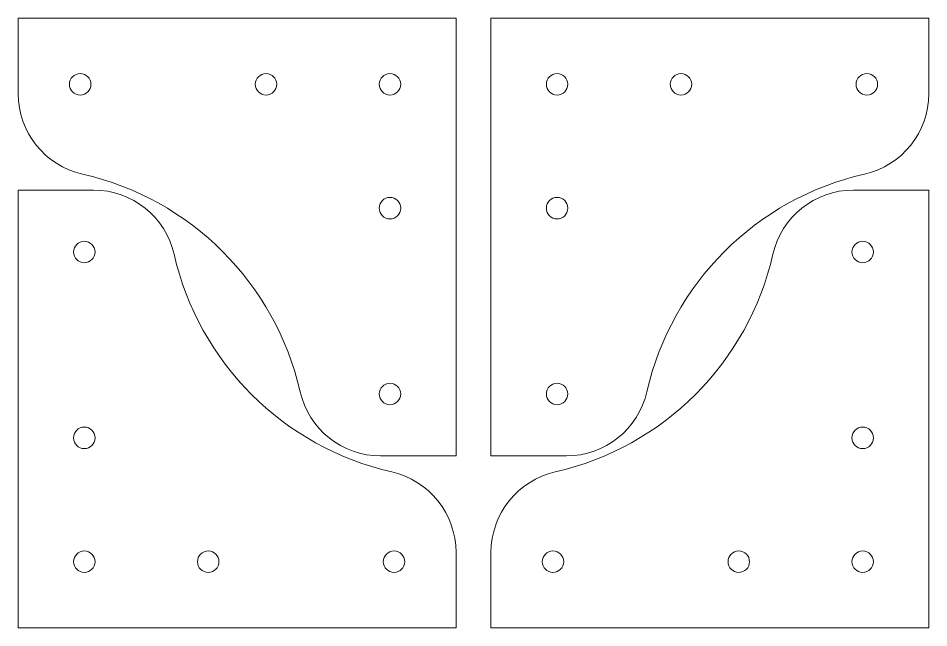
# Model space of a CAD drawing. Header units: inches. Extents: x -361 to 2602, y -61 to 1457.
# Drawn here: x 1141.5 to 1362, y 639.1 to 786.7 of the extents above; entities that cross this region are included whole.
import ezdxf

# ---------------------------------------------------------------- set-up
doc = ezdxf.new("R2010")
doc.units = ezdxf.units.IN
doc.header["$MEASUREMENT"] = 0

msp = doc.modelspace()

# ---------------------------------------------------------------- linework, layer by layer
at = {"color": 1, "linetype": 'Continuous', "lineweight": 0}
for p, q in [((1141.49, 768.43), (1141.49, 786.68)), ((1141.49, 786.68), (1247.49, 786.68)), ((1247.49, 786.68), (1247.49, 680.68)), ((1361.96, 786.68), (1255.96, 786.68)), ((1255.96, 786.68), (1255.96, 680.68)), ((1361.96, 768.43), (1361.96, 786.68)), ((1141.49, 745.06), (1159.74, 745.06)), ((1141.49, 639.06), (1141.49, 745.06)), ((1361.96, 745.06), (1343.71, 745.06)), ((1361.96, 639.06), (1361.96, 745.06)), ((1247.49, 680.68), (1229.24, 680.68)), ((1255.96, 680.68), (1274.21, 680.68)), ((1247.49, 657.31), (1247.49, 639.06)), ((1255.96, 657.31), (1255.96, 639.06)), ((1247.49, 639.06), (1141.49, 639.06)), ((1255.96, 639.06), (1361.96, 639.06))]:
    msp.add_line(p, q, dxfattribs=at)
for centre in [(1156.49, 770.68), (1201.49, 770.68), (1231.49, 770.68), (1271.96, 770.68), (1301.96, 770.68), (1346.96, 770.68), (1231.49, 740.68), (1271.96, 740.68), (1157.49, 730.06), (1345.96, 730.06), (1231.49, 695.68), (1271.96, 695.68), (1157.49, 685.06), (1345.96, 685.06), (1157.49, 655.06), (1187.49, 655.06), (1232.49, 655.06), (1270.96, 655.06), (1315.96, 655.06), (1345.96, 655.06)]:
    msp.add_circle(centre, 2.6, dxfattribs=at)
for centre, radius, start, end in [((1161.49, 768.43), 20, 180, 257.1604), ((1341.96, 768.43), 20, 282.8396, 0), ((1141.49, 680.68), 70, 12.8396, 77.1604), ((1361.96, 680.68), 70, 102.8396, 167.1604), ((1159.74, 725.06), 20, 12.8396, 90), ((1343.71, 725.06), 20, 90, 167.1604), ((1247.49, 745.06), 70, 192.8396, 257.1604), ((1255.96, 745.06), 70, 282.8396, 347.1604), ((1229.24, 700.68), 20, 192.8396, 270), ((1274.21, 700.68), 20, 270, 347.1604), ((1227.49, 657.31), 20, 0, 77.1604), ((1275.96, 657.31), 20, 102.8396, 180)]:
    msp.add_arc(centre, radius, start, end, dxfattribs=at)

doc.saveas('drawing.dxf')
